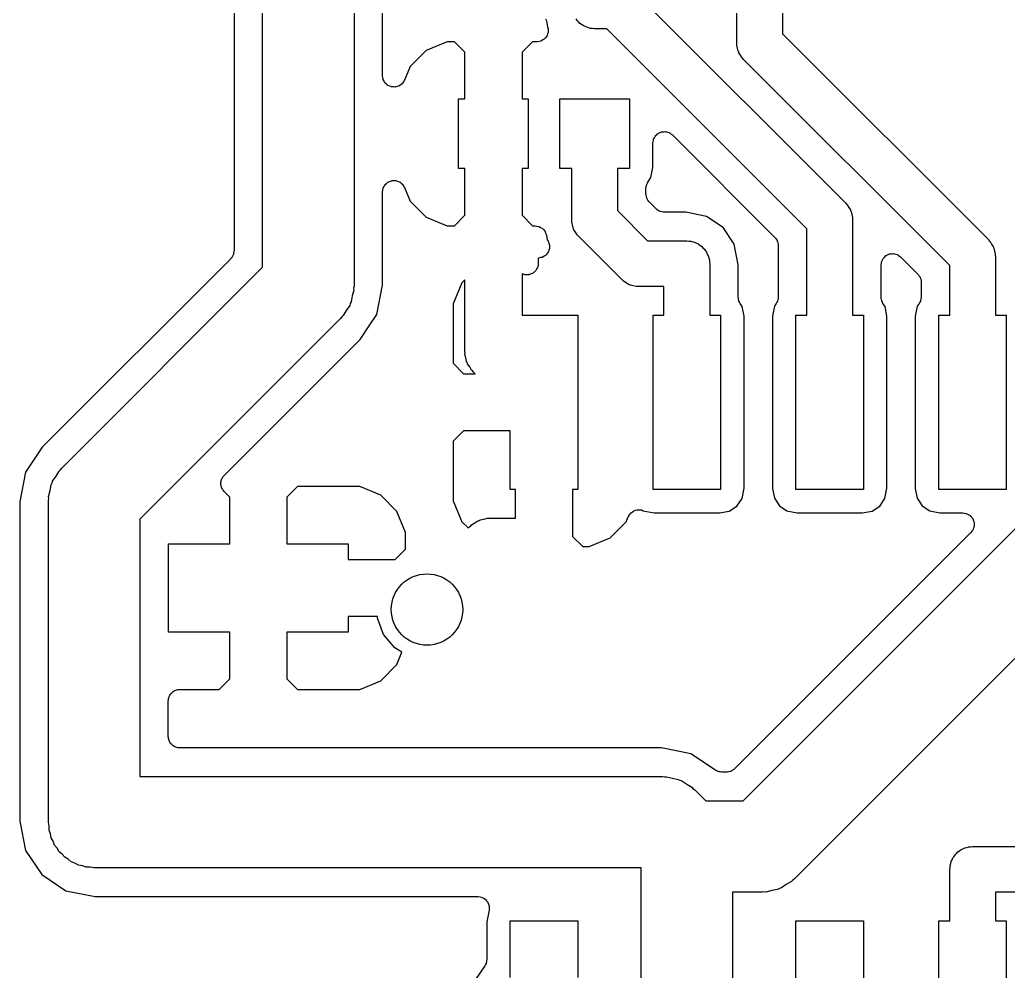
# Model space of a CAD drawing. Extents: x 51 to 137, y -158 to -25.
# Drawn here: x 87.03 to 95.82, y -106.9 to -98.44 of the extents above; entities that cross this region are included whole.
import ezdxf

# ---------------------------------------------------------------- set-up
doc = ezdxf.new("R2010")
doc.units = 0
doc.header["$MEASUREMENT"] = 0
doc.layers.add('BLACK', color=7, linetype='CONTINUOUS')

msp = doc.modelspace()

# ---------------------------------------------------------------- linework, layer by layer
at = {"layer": 'Black'}
for p, q in [((88.9378, -89.436), (88.9378, -100.49)), ((89.1918, -100.638), (89.1918, -89.426)), ((90.0046, -92.644), (90.0046, -100.806)), ((93.8145, -97.6259), (93.8145, -98.5614)), ((93.4081, -98.6456), (93.4081, -97.7101)), ((90.2586, -98.9349), (90.2586, -98.0625)), ((92.4791, -98.1699), (94.3777, -100.069)), ((91.7087, -98.4304), (91.7147, -98.4459)), ((91.9879, -98.4442), (91.9791, -98.4288)), ((91.7147, -98.4459), (91.7254, -98.4997)), ((91.7254, -98.4997), (91.7289, -98.5076)), ((91.7289, -98.5076), (91.7291, -98.5109)), ((91.7291, -98.5109), (91.7302, -98.5141)), ((91.7302, -98.5141), (91.7302, -98.5284)), ((92.0016, -98.4556), (91.9879, -98.4442)), ((92.013, -98.4693), (92.0016, -98.4556)), ((92.0284, -98.4781), (92.013, -98.4693)), ((92.042, -98.4896), (92.0284, -98.4781)), ((92.0587, -98.4957), (92.042, -98.4896)), ((92.0741, -98.5045), (92.0587, -98.4957)), ((92.0916, -98.5076), (92.0741, -98.5045)), ((92.1083, -98.5137), (92.0916, -98.5076)), ((92.1261, -98.5137), (92.1083, -98.5137)), ((92.1436, -98.5168), (92.1261, -98.5137)), ((92.2512, -98.5168), (92.1436, -98.5168)), ((94.0308, -100.296), (92.2512, -98.5168)), ((91.6977, -98.607), (91.6955, -98.6095)), ((91.7004, -98.6051), (91.6977, -98.607)), ((91.7089, -98.5935), (91.7004, -98.6051)), ((91.7182, -98.5825), (91.7089, -98.5935)), ((91.7193, -98.5794), (91.7182, -98.5825)), ((91.7213, -98.5767), (91.7193, -98.5794)), ((91.7253, -98.5629), (91.7213, -98.5767)), ((91.7302, -98.5494), (91.7253, -98.5629)), ((91.7302, -98.5284), (91.7312, -98.5428)), ((91.7312, -98.5428), (91.7302, -98.546)), ((91.7302, -98.546), (91.7302, -98.5494)), ((93.8145, -98.5614), (95.6477, -100.395)), ((90.8335, -98.6333), (90.6468, -98.7107)), ((90.8975, -98.6333), (90.8335, -98.6333)), ((90.9904, -98.7262), (90.8975, -98.6333)), ((91.5913, -98.6333), (91.4984, -98.7262)), ((91.6302, -98.6333), (91.5913, -98.6333)), ((91.6335, -98.6327), (91.6302, -98.6333)), ((91.6368, -98.6331), (91.6335, -98.6327)), ((91.6508, -98.6297), (91.6368, -98.6331)), ((91.6649, -98.6272), (91.6508, -98.6297)), ((91.6678, -98.6255), (91.6649, -98.6272)), ((91.6711, -98.6247), (91.6678, -98.6255)), ((91.6831, -98.6167), (91.6711, -98.6247)), ((91.6955, -98.6095), (91.6831, -98.6167)), ((93.4097, -98.6544), (93.4081, -98.6456)), ((93.4089, -98.6633), (93.4097, -98.6544)), ((93.4157, -98.6889), (93.4089, -98.6633)), ((93.4204, -98.7151), (93.4157, -98.6889)), ((90.6468, -98.7107), (90.5039, -98.8536)), ((90.9904, -99.1413), (90.9904, -98.7262)), ((91.4984, -98.7262), (91.4984, -99.1413)), ((93.4248, -98.7228), (93.4204, -98.7151)), ((93.4271, -98.7315), (93.4248, -98.7228)), ((93.4424, -98.7532), (93.4271, -98.7315)), ((93.4556, -98.7762), (93.4424, -98.7532)), ((93.4625, -98.782), (93.4556, -98.7762)), ((93.4676, -98.7893), (93.4625, -98.782)), ((90.5039, -98.8536), (90.4541, -98.9738)), ((95.3008, -100.622), (93.4676, -98.7893)), ((90.2613, -98.9502), (90.2586, -98.9349)), ((90.2633, -98.9655), (90.2613, -98.9502)), ((90.2643, -98.9675), (90.2633, -98.9655)), ((90.2647, -98.9697), (90.2643, -98.9675)), ((90.2725, -98.9831), (90.2647, -98.9697)), ((90.2796, -98.9968), (90.2725, -98.9831)), ((90.2812, -98.9983), (90.2796, -98.9968)), ((90.2824, -99.0002), (90.2812, -98.9983)), ((90.2942, -99.0102), (90.2824, -99.0002)), ((90.3056, -99.0206), (90.2942, -99.0102)), ((90.3077, -99.0215), (90.3056, -99.0206)), ((90.3094, -99.0229), (90.3077, -99.0215)), ((90.3239, -99.0282), (90.3094, -99.0229)), ((90.3382, -99.0341), (90.3239, -99.0282)), ((90.3404, -99.0342), (90.3382, -99.0341)), ((90.3426, -99.035), (90.3404, -99.0342)), ((90.358, -99.035), (90.3426, -99.035)), ((90.3735, -99.0357), (90.358, -99.035)), ((90.3756, -99.035), (90.3735, -99.0357)), ((90.3778, -99.035), (90.3756, -99.035)), ((90.3924, -99.0297), (90.3778, -99.035)), ((90.4071, -99.0251), (90.3924, -99.0297)), ((90.4089, -99.0237), (90.4071, -99.0251)), ((90.411, -99.0229), (90.4089, -99.0237)), ((90.4228, -99.013), (90.411, -99.0229)), ((90.4351, -99.0036), (90.4228, -99.013)), ((90.4363, -99.0017), (90.4351, -99.0036)), ((90.438, -99.0002), (90.4363, -99.0017)), ((90.4458, -98.9869), (90.438, -99.0002)), ((90.4541, -98.9738), (90.4458, -98.9869)), ((90.9345, -99.7611), (90.9345, -99.1413)), ((90.9345, -99.1413), (90.9904, -99.1413)), ((91.4984, -99.1413), (91.5543, -99.1413)), ((91.5543, -99.1413), (91.5543, -99.7611)), ((91.8337, -99.7611), (91.8337, -99.1413)), ((91.8337, -99.1413), (92.4535, -99.1413)), ((92.4535, -99.1413), (92.4535, -99.7611)), ((92.6688, -99.4979), (92.6754, -99.4864)), ((92.6754, -99.4864), (92.681, -99.4744)), ((92.681, -99.4744), (92.6842, -99.4713)), ((92.6842, -99.4713), (92.6864, -99.4674)), ((92.6864, -99.4674), (92.6966, -99.4589)), ((92.6966, -99.4589), (92.706, -99.4495)), ((92.706, -99.4495), (92.71, -99.4476)), ((92.71, -99.4476), (92.7134, -99.4447)), ((92.7134, -99.4447), (92.7259, -99.4402)), ((92.7259, -99.4402), (92.7379, -99.4346)), ((92.7379, -99.4346), (92.7424, -99.4342)), ((92.7424, -99.4342), (92.7466, -99.4326)), ((92.7466, -99.4326), (92.7599, -99.4326)), ((92.7599, -99.4326), (92.7731, -99.4315)), ((92.7731, -99.4315), (92.7774, -99.4326)), ((92.7774, -99.4326), (92.7819, -99.4326)), ((92.7819, -99.4326), (92.7943, -99.4372)), ((92.7943, -99.4372), (92.8072, -99.4406)), ((92.8072, -99.4406), (92.8108, -99.4432)), ((92.8108, -99.4432), (92.815, -99.4447)), ((92.815, -99.4447), (92.8252, -99.4532)), ((92.8252, -99.4532), (92.8361, -99.4609)), ((92.8361, -99.4609), (93.747, -100.372)), ((92.6626, -99.5327), (92.6649, -99.5196)), ((92.6626, -99.751), (92.6626, -99.5327)), ((92.6649, -99.5196), (92.6661, -99.5064)), ((92.6661, -99.5064), (92.668, -99.5023)), ((92.668, -99.5023), (92.6688, -99.4979)), ((92.6446, -99.841), (92.6626, -99.751)), ((90.9904, -99.7611), (90.9345, -99.7611)), ((90.9904, -100.176), (90.9904, -99.7611)), ((91.5543, -99.7611), (91.4984, -99.7611)), ((91.4984, -99.7611), (91.4984, -100.176)), ((91.9404, -99.7611), (91.8337, -99.7611)), ((91.9404, -100.219), (91.9404, -99.7611)), ((92.4535, -99.7611), (92.3468, -99.7611)), ((92.3468, -99.7611), (92.3468, -100.134)), ((90.2647, -99.9327), (90.2725, -99.9193)), ((90.2725, -99.9193), (90.2796, -99.9056)), ((90.2796, -99.9056), (90.2812, -99.9041)), ((90.2812, -99.9041), (90.2824, -99.9022)), ((90.2824, -99.9022), (90.2942, -99.8922)), ((90.2942, -99.8922), (90.3056, -99.8818)), ((90.3056, -99.8818), (90.3077, -99.8809)), ((90.3077, -99.8809), (90.3094, -99.8795)), ((90.3094, -99.8795), (90.3239, -99.8742)), ((90.3239, -99.8742), (90.3382, -99.8683)), ((90.3382, -99.8683), (90.3404, -99.8682)), ((90.3404, -99.8682), (90.3426, -99.8674)), ((90.3426, -99.8674), (90.358, -99.8674)), ((90.358, -99.8674), (90.3735, -99.8667)), ((90.3735, -99.8667), (90.3756, -99.8674)), ((90.3756, -99.8674), (90.3778, -99.8674)), ((90.3778, -99.8674), (90.3924, -99.8727)), ((90.3924, -99.8727), (90.4071, -99.8773)), ((90.4071, -99.8773), (90.4089, -99.8787)), ((90.4089, -99.8787), (90.411, -99.8795)), ((90.411, -99.8795), (90.4228, -99.8894)), ((90.4228, -99.8894), (90.4351, -99.8988)), ((90.4351, -99.8988), (90.4363, -99.9007)), ((90.4363, -99.9007), (90.438, -99.9022)), ((90.438, -99.9022), (90.4458, -99.9155)), ((90.4458, -99.9155), (90.4541, -99.9286)), ((92.6008, -99.9369), (92.603, -99.9247)), ((92.603, -99.9247), (92.6038, -99.9123)), ((92.6038, -99.9123), (92.606, -99.9074)), ((92.606, -99.9074), (92.6069, -99.9022)), ((92.6069, -99.9022), (92.6131, -99.8914)), ((92.6131, -99.8914), (92.6182, -99.8801)), ((92.6182, -99.8801), (92.6446, -99.841)), ((90.2586, -99.9675), (90.2613, -99.9522)), ((90.2586, -100.796), (90.2586, -99.9675)), ((90.2613, -99.9522), (90.2633, -99.9369)), ((90.2633, -99.9369), (90.2643, -99.9349)), ((90.2643, -99.9349), (90.2647, -99.9327)), ((90.4541, -99.9286), (90.5039, -100.049)), ((92.6008, -99.9871), (92.6008, -99.9369)), ((92.6016, -99.9915), (92.6008, -99.9871)), ((92.6012, -99.996), (92.6016, -99.9915)), ((92.6046, -100.009), (92.6012, -99.996)), ((92.6069, -100.022), (92.6046, -100.009)), ((90.5039, -100.049), (90.6468, -100.192)), ((92.6092, -100.026), (92.6069, -100.022)), ((92.6103, -100.03), (92.6092, -100.026)), ((92.6179, -100.041), (92.6103, -100.03)), ((92.6246, -100.052), (92.6179, -100.041)), ((92.628, -100.055), (92.6246, -100.052)), ((92.6306, -100.059), (92.628, -100.055)), ((92.691, -100.119), (92.6306, -100.059)), ((94.3777, -100.069), (94.3828, -100.076)), ((94.3828, -100.076), (94.3897, -100.082)), ((94.3897, -100.082), (94.4029, -100.105)), ((90.8975, -100.269), (90.9904, -100.176)), ((91.4984, -100.176), (91.5913, -100.269)), ((92.3468, -100.134), (92.6156, -100.403)), ((92.6947, -100.122), (92.691, -100.119)), ((92.6976, -100.125), (92.6947, -100.122)), ((92.709, -100.132), (92.6976, -100.125)), ((92.7199, -100.14), (92.709, -100.132)), ((92.7242, -100.141), (92.7199, -100.14)), ((92.7281, -100.143), (92.7242, -100.141)), ((92.7412, -100.145), (92.7281, -100.143)), ((92.754, -100.149), (92.7412, -100.145)), ((92.7585, -100.148), (92.754, -100.149)), ((92.7629, -100.149), (92.7585, -100.148)), ((92.954, -100.149), (92.7629, -100.149)), ((93.1382, -100.186), (92.954, -100.149)), ((93.2859, -100.285), (93.1382, -100.186)), ((94.4029, -100.105), (94.4182, -100.126)), ((94.4182, -100.126), (94.4205, -100.135)), ((94.4205, -100.135), (94.4249, -100.143)), ((94.4249, -100.143), (94.4296, -100.169)), ((94.4296, -100.169), (94.4364, -100.194)), ((90.6468, -100.192), (90.8335, -100.269)), ((90.8335, -100.269), (90.8975, -100.269)), ((91.5913, -100.269), (91.615, -100.269)), ((91.615, -100.269), (91.6314, -100.272)), ((91.6314, -100.272), (91.6477, -100.274)), ((91.6477, -100.274), (91.6487, -100.275)), ((91.6487, -100.275), (91.6498, -100.275)), ((91.6498, -100.275), (91.6641, -100.283)), ((91.942, -100.227), (91.9404, -100.219)), ((91.9412, -100.236), (91.942, -100.227)), ((91.948, -100.262), (91.9412, -100.236)), ((91.9527, -100.288), (91.948, -100.262)), ((94.4364, -100.194), (94.4356, -100.203)), ((94.4356, -100.203), (94.4372, -100.212)), ((94.4372, -100.212), (94.4372, -101.064)), ((91.6641, -100.283), (91.6786, -100.291)), ((91.6786, -100.291), (91.6794, -100.292)), ((91.6794, -100.292), (91.6804, -100.293)), ((91.6804, -100.293), (91.691, -100.306)), ((91.691, -100.306), (91.7019, -100.318)), ((91.7019, -100.318), (91.7023, -100.319)), ((91.7023, -100.319), (91.703, -100.32)), ((91.703, -100.32), (91.7087, -100.335)), ((91.7087, -100.335), (91.7147, -100.351)), ((91.7147, -100.351), (91.723, -100.393)), ((91.9571, -100.296), (91.9527, -100.288)), ((91.9594, -100.304), (91.9571, -100.296)), ((91.9747, -100.326), (91.9594, -100.304)), ((91.9879, -100.349), (91.9747, -100.326)), ((91.9948, -100.355), (91.9879, -100.349)), ((91.9999, -100.362), (91.9948, -100.355)), ((92.3877, -100.75), (91.9999, -100.362)), ((93.3846, -100.432), (93.2859, -100.285)), ((94.0308, -101.064), (94.0308, -100.296)), ((91.723, -100.393), (91.7264, -100.398)), ((91.7264, -100.398), (91.7278, -100.401)), ((91.7278, -100.401), (91.7299, -100.403)), ((91.7299, -100.403), (91.7348, -100.417)), ((91.7348, -100.417), (91.7406, -100.43)), ((91.7406, -100.43), (91.7408, -100.434)), ((91.7408, -100.434), (91.742, -100.437)), ((91.742, -100.437), (91.742, -100.451)), ((91.742, -100.451), (91.7429, -100.465)), ((92.6156, -100.403), (92.964, -100.403)), ((92.964, -100.403), (92.9815, -100.406)), ((92.9815, -100.406), (92.9993, -100.406)), ((92.9993, -100.406), (93.016, -100.412)), ((93.016, -100.412), (93.0335, -100.415)), ((93.0335, -100.415), (93.0489, -100.424)), ((93.0489, -100.424), (93.0656, -100.43)), ((93.0656, -100.43), (93.0792, -100.442)), ((93.0792, -100.442), (93.0946, -100.451)), ((93.0946, -100.451), (93.106, -100.464)), ((93.4212, -100.616), (93.3846, -100.432)), ((93.747, -100.372), (93.7496, -100.375)), ((93.7496, -100.375), (93.753, -100.378)), ((93.753, -100.378), (93.7597, -100.39)), ((93.7597, -100.39), (93.7673, -100.401)), ((93.7673, -100.401), (93.7684, -100.405)), ((93.7684, -100.405), (93.7707, -100.409)), ((93.7707, -100.409), (93.773, -100.422)), ((93.773, -100.422), (93.7764, -100.435)), ((93.7764, -100.435), (93.776, -100.439)), ((93.776, -100.439), (93.7768, -100.444)), ((93.7768, -100.444), (93.7768, -100.903)), ((95.6477, -100.395), (95.6528, -100.402)), ((95.6528, -100.402), (95.6597, -100.408)), ((95.6597, -100.408), (95.6729, -100.431)), ((95.6729, -100.431), (95.6882, -100.452)), ((95.6882, -100.452), (95.6905, -100.461)), ((88.9283, -100.533), (88.9207, -100.544)), ((88.9294, -100.529), (88.9283, -100.533)), ((88.9317, -100.525), (88.9294, -100.529)), ((88.934, -100.512), (88.9317, -100.525)), ((88.9374, -100.499), (88.934, -100.512)), ((88.9378, -100.49), (88.937, -100.495)), ((88.937, -100.495), (88.9374, -100.499)), ((91.6948, -100.539), (91.6829, -100.547)), ((91.7072, -100.532), (91.6948, -100.539)), ((91.7094, -100.53), (91.7072, -100.532)), ((91.7122, -100.528), (91.7094, -100.53)), ((91.7207, -100.516), (91.7122, -100.528)), ((91.7299, -100.505), (91.7207, -100.516)), ((91.7311, -100.502), (91.7299, -100.505)), ((91.7331, -100.499), (91.7311, -100.502)), ((91.7371, -100.485), (91.7331, -100.499)), ((91.742, -100.472), (91.7371, -100.485)), ((91.7429, -100.465), (91.742, -100.469)), ((91.742, -100.469), (91.742, -100.472)), ((93.106, -100.464), (93.1197, -100.476)), ((93.1197, -100.476), (93.1285, -100.491)), ((93.1285, -100.491), (93.14, -100.505)), ((93.14, -100.505), (93.1461, -100.522)), ((93.1461, -100.522), (93.1549, -100.537)), ((93.1549, -100.537), (93.158, -100.554)), ((94.7251, -100.544), (94.7345, -100.534)), ((94.7345, -100.534), (94.7386, -100.532)), ((94.7386, -100.532), (94.742, -100.529)), ((94.742, -100.529), (94.7545, -100.525)), ((94.7545, -100.525), (94.7665, -100.519)), ((94.7665, -100.519), (94.771, -100.519)), ((94.771, -100.519), (94.7752, -100.517)), ((94.7752, -100.517), (94.7884, -100.517)), ((94.7884, -100.517), (94.8017, -100.516)), ((94.8017, -100.516), (94.806, -100.517)), ((94.806, -100.517), (94.8104, -100.517)), ((94.8104, -100.517), (94.8229, -100.522)), ((94.8229, -100.522), (94.8357, -100.525)), ((94.8357, -100.525), (94.8394, -100.528)), ((94.8394, -100.528), (94.8436, -100.529)), ((94.8436, -100.529), (94.8538, -100.538)), ((94.8538, -100.538), (94.8646, -100.546)), ((95.6905, -100.461), (95.6949, -100.469)), ((95.6949, -100.469), (95.6996, -100.495)), ((95.6996, -100.495), (95.7064, -100.521)), ((95.7064, -100.521), (95.7056, -100.529)), ((95.7056, -100.529), (95.7072, -100.538)), ((95.7072, -100.538), (95.7072, -101.064)), ((88.908, -100.562), (87.2333, -102.237)), ((88.9106, -100.558), (88.908, -100.562)), ((88.914, -100.556), (88.9106, -100.558)), ((88.9207, -100.544), (88.914, -100.556)), ((91.6397, -100.63), (91.6378, -100.635)), ((91.6409, -100.617), (91.6397, -100.63)), ((91.6432, -100.604), (91.6409, -100.617)), ((91.6452, -100.555), (91.6432, -100.556)), ((91.6432, -100.556), (91.6432, -100.604)), ((91.6486, -100.556), (91.6452, -100.555)), ((91.6625, -100.552), (91.6486, -100.556)), ((91.6767, -100.55), (91.6625, -100.552)), ((91.6796, -100.548), (91.6767, -100.55)), ((91.6829, -100.547), (91.6796, -100.548)), ((93.158, -100.554), (93.1641, -100.571)), ((93.1641, -100.571), (93.1641, -100.589)), ((93.1641, -100.589), (93.1672, -100.606)), ((93.1672, -100.606), (93.1672, -101.064)), ((93.4212, -100.903), (93.4212, -100.616)), ((94.6912, -100.617), (94.6935, -100.604)), ((94.6912, -100.903), (94.6912, -100.617)), ((94.6935, -100.604), (94.6947, -100.591)), ((94.6947, -100.591), (94.6966, -100.587)), ((94.6966, -100.587), (94.6973, -100.583)), ((94.6973, -100.583), (94.704, -100.571)), ((94.704, -100.571), (94.7096, -100.559)), ((94.7096, -100.559), (94.7127, -100.556)), ((94.7127, -100.556), (94.715, -100.552)), ((94.715, -100.552), (94.7251, -100.544)), ((94.8646, -100.546), (95.017, -100.698)), ((95.3008, -101.064), (95.3008, -100.622)), ((87.4058, -102.424), (89.1918, -100.638)), ((91.4987, -100.696), (91.4984, -100.696)), ((91.4984, -100.696), (91.4984, -101.064)), ((91.5115, -100.7), (91.4987, -100.696)), ((91.524, -100.704), (91.5115, -100.7)), ((91.5284, -100.704), (91.524, -100.704)), ((91.5327, -100.705), (91.5284, -100.704)), ((91.546, -100.704), (91.5327, -100.705)), ((91.5592, -100.704), (91.546, -100.704)), ((91.5634, -100.703), (91.5592, -100.704)), ((91.5679, -100.702), (91.5634, -100.703)), ((91.5799, -100.697), (91.5679, -100.702)), ((91.5924, -100.692), (91.5799, -100.697)), ((91.5958, -100.689), (91.5924, -100.692)), ((91.5999, -100.687), (91.5958, -100.689)), ((91.6093, -100.678), (91.5999, -100.687)), ((91.6194, -100.669), (91.6093, -100.678)), ((91.6217, -100.666), (91.6194, -100.669)), ((91.6248, -100.662), (91.6217, -100.666)), ((91.6304, -100.65), (91.6248, -100.662)), ((91.6371, -100.639), (91.6304, -100.65)), ((91.6378, -100.635), (91.6371, -100.639)), ((95.017, -100.698), (95.0196, -100.702)), ((95.0196, -100.702), (95.023, -100.704)), ((95.023, -100.704), (95.0297, -100.716)), ((95.0297, -100.716), (95.0373, -100.727)), ((90.0046, -100.806), (90.0015, -100.824)), ((90.2065, -101.058), (90.2586, -100.796)), ((90.9636, -100.776), (90.8863, -100.963)), ((90.9904, -100.749), (90.9636, -100.776)), ((90.9904, -101.389), (90.9904, -100.749)), ((92.395, -100.755), (92.3877, -100.75)), ((92.4008, -100.762), (92.395, -100.755)), ((92.4238, -100.775), (92.4008, -100.762)), ((92.4455, -100.791), (92.4238, -100.775)), ((92.4542, -100.793), (92.4455, -100.791)), ((92.4619, -100.797), (92.4542, -100.793)), ((92.4881, -100.802), (92.4619, -100.797)), ((92.5137, -100.809), (92.4881, -100.802)), ((95.0373, -100.727), (95.0384, -100.731)), ((95.0384, -100.731), (95.0407, -100.735)), ((95.0407, -100.735), (95.043, -100.748)), ((95.043, -100.748), (95.0464, -100.761)), ((95.0464, -100.761), (95.046, -100.765)), ((95.046, -100.765), (95.0468, -100.77)), ((95.0468, -100.77), (95.0468, -100.903)), ((89.9893, -100.893), (89.9801, -100.945)), ((90.0031, -100.841), (89.9893, -100.893)), ((90.0015, -100.824), (90.0031, -100.841)), ((92.5226, -100.808), (92.5137, -100.809)), ((92.5314, -100.81), (92.5226, -100.808)), ((92.7608, -100.81), (92.5314, -100.81)), ((92.7608, -101.064), (92.7608, -100.81)), ((89.9665, -100.978), (89.9361, -101.021)), ((89.9712, -100.96), (89.9665, -100.978)), ((89.9801, -100.945), (89.9712, -100.96)), ((90.8863, -100.963), (90.8863, -101.492)), ((93.4232, -100.915), (93.4212, -100.903)), ((93.4239, -100.927), (93.4232, -100.915)), ((93.4263, -100.932), (93.4239, -100.927)), ((93.4273, -100.938), (93.4263, -100.932)), ((93.4332, -100.948), (93.4273, -100.938)), ((93.4379, -100.959), (93.4332, -100.948)), ((93.456, -100.987), (93.4379, -100.959)), ((93.7594, -100.96), (93.7431, -100.984)), ((93.7645, -100.949), (93.7594, -100.96)), ((93.7707, -100.938), (93.7645, -100.949)), ((93.7716, -100.933), (93.7707, -100.938)), ((93.7738, -100.928), (93.7716, -100.933)), ((93.7746, -100.915), (93.7738, -100.928)), ((93.7768, -100.903), (93.7746, -100.915)), ((94.6932, -100.915), (94.6912, -100.903)), ((94.6939, -100.927), (94.6932, -100.915)), ((94.6963, -100.932), (94.6939, -100.927)), ((94.6973, -100.938), (94.6963, -100.932)), ((94.7032, -100.948), (94.6973, -100.938)), ((94.7079, -100.959), (94.7032, -100.948)), ((94.726, -100.987), (94.7079, -100.959)), ((95.0294, -100.96), (95.0131, -100.984)), ((95.0345, -100.949), (95.0294, -100.96)), ((95.0407, -100.938), (95.0345, -100.949)), ((95.0416, -100.933), (95.0407, -100.938)), ((95.0438, -100.928), (95.0416, -100.933)), ((95.0446, -100.915), (95.0438, -100.928)), ((95.0468, -100.903), (95.0446, -100.915)), ((89.9095, -101.067), (89.8958, -101.079)), ((89.9361, -101.021), (89.9095, -101.067)), ((90.1395, -101.158), (90.2065, -101.058)), ((91.4984, -101.064), (91.9937, -101.064)), ((91.9937, -101.064), (91.9937, -102.613)), ((92.6643, -102.613), (92.6643, -101.064)), ((92.6643, -101.064), (92.7608, -101.064)), ((93.1672, -101.064), (93.2637, -101.064)), ((93.2637, -101.064), (93.2637, -102.613)), ((93.4729, -101.074), (93.456, -100.987)), ((93.7431, -100.984), (93.7251, -101.074)), ((93.9343, -102.613), (93.9343, -101.064)), ((93.9343, -101.064), (94.0308, -101.064)), ((94.4372, -101.064), (94.5337, -101.064)), ((94.5337, -101.064), (94.5337, -102.613)), ((94.7429, -101.074), (94.726, -100.987)), ((95.0131, -100.984), (94.9951, -101.074)), ((95.2043, -102.613), (95.2043, -101.064)), ((95.2043, -101.064), (95.3008, -101.064)), ((95.7072, -101.064), (95.8037, -101.064)), ((95.8037, -101.064), (95.8037, -102.613)), ((89.8856, -101.093), (88.0996, -102.879)), ((89.8958, -101.079), (89.8856, -101.093)), ((93.4729, -102.603), (93.4729, -101.074)), ((93.7251, -101.074), (93.7251, -102.604)), ((94.7429, -102.603), (94.7429, -101.074)), ((94.9951, -101.074), (94.9951, -102.604)), ((90.0581, -101.28), (90.1395, -101.158)), ((89.4189, -101.919), (90.0581, -101.28)), ((90.9923, -101.4), (90.9904, -101.389)), ((90.9914, -101.411), (90.9923, -101.4)), ((91, -101.443), (90.9914, -101.411)), ((90.8863, -101.492), (90.9792, -101.585)), ((91.0057, -101.476), (91, -101.443)), ((91.0113, -101.486), (91.0057, -101.476)), ((91.0142, -101.496), (91.0113, -101.486)), ((91.0332, -101.524), (91.0142, -101.496)), ((90.9792, -101.585), (91.0808, -101.585)), ((91.0498, -101.552), (91.0332, -101.524)), ((91.0584, -101.559), (91.0498, -101.552)), ((91.0648, -101.569), (91.0584, -101.559)), ((91.0808, -101.585), (91.0648, -101.569)), ((88.8505, -102.488), (89.4189, -101.919)), ((90.9792, -102.093), (90.8863, -102.185)), ((91.3943, -102.093), (90.9792, -102.093)), ((91.3943, -102.613), (91.3943, -102.093)), ((90.8863, -102.185), (90.8863, -102.714)), ((87.2333, -102.237), (87.0849, -102.459)), ((87.0849, -102.459), (87.0328, -102.721)), ((87.3553, -102.496), (87.3819, -102.45)), ((87.3819, -102.45), (87.3956, -102.438)), ((87.3956, -102.438), (87.4058, -102.424)), ((87.3113, -102.572), (87.3202, -102.556)), ((87.3202, -102.556), (87.3249, -102.539)), ((87.3249, -102.539), (87.3553, -102.496)), ((88.8211, -102.551), (88.8234, -102.542)), ((88.8219, -102.559), (88.8211, -102.551)), ((88.8211, -102.568), (88.8219, -102.559)), ((88.8234, -102.542), (88.8242, -102.533)), ((88.8242, -102.533), (88.8279, -102.525)), ((88.8279, -102.525), (88.8302, -102.516)), ((88.8302, -102.516), (88.8353, -102.509)), ((88.8353, -102.509), (88.8391, -102.501)), ((88.8391, -102.501), (88.8454, -102.495)), ((88.8454, -102.495), (88.8505, -102.488)), ((87.2883, -102.675), (87.3021, -102.624)), ((87.3021, -102.624), (87.3113, -102.572)), ((88.8234, -102.577), (88.8211, -102.568)), ((88.8242, -102.586), (88.8234, -102.577)), ((88.8279, -102.594), (88.8242, -102.586)), ((88.8302, -102.602), (88.8279, -102.594)), ((88.8353, -102.61), (88.8302, -102.602)), ((88.8391, -102.618), (88.8353, -102.61)), ((88.8454, -102.624), (88.8391, -102.618)), ((88.8505, -102.631), (88.8454, -102.624)), ((88.9, -102.681), (88.8505, -102.631)), ((89.5009, -102.588), (89.408, -102.681)), ((90.0551, -102.588), (89.5009, -102.588)), ((90.2419, -102.665), (90.0551, -102.588)), ((91.44, -102.613), (91.3943, -102.613)), ((91.44, -102.868), (91.44, -102.613)), ((91.9937, -102.613), (91.948, -102.613)), ((91.948, -102.613), (91.948, -103.031)), ((93.2637, -102.613), (92.6643, -102.613)), ((93.4548, -102.693), (93.4729, -102.603)), ((93.7251, -102.604), (93.742, -102.69)), ((94.5337, -102.613), (93.9343, -102.613)), ((94.7248, -102.693), (94.7429, -102.603)), ((94.9951, -102.604), (95.012, -102.69)), ((95.8037, -102.613), (95.2043, -102.613)), ((87.0328, -102.721), (87.0328, -105.562)), ((87.2868, -102.711), (87.2899, -102.693)), ((87.2868, -105.572), (87.2868, -102.711)), ((87.2899, -102.693), (87.2883, -102.675)), ((88.9, -103.096), (88.9, -102.681)), ((89.408, -102.681), (89.408, -103.096)), ((90.3848, -102.808), (90.2419, -102.665)), ((90.8863, -102.714), (90.9636, -102.901)), ((93.4093, -102.761), (93.4548, -102.693)), ((93.464, -105.382), (96.139, -102.707)), ((93.742, -102.69), (93.7869, -102.759)), ((94.6793, -102.761), (94.7248, -102.693)), ((95.012, -102.69), (95.0569, -102.759)), ((90.4621, -102.995), (90.3848, -102.808)), ((92.4532, -102.84), (92.462, -102.826)), ((92.462, -102.826), (92.4631, -102.825)), ((92.4631, -102.825), (92.4638, -102.824)), ((92.4638, -102.824), (92.477, -102.815)), ((92.477, -102.815), (92.49, -102.805)), ((92.49, -102.805), (92.4913, -102.804)), ((92.4913, -102.804), (92.4924, -102.804)), ((92.4924, -102.804), (92.5081, -102.799)), ((92.5081, -102.799), (92.5236, -102.794)), ((92.5236, -102.794), (92.525, -102.794)), ((92.525, -102.794), (92.5263, -102.794)), ((92.5263, -102.794), (92.5426, -102.795)), ((92.5426, -102.795), (92.5589, -102.796)), ((92.5589, -102.796), (92.5601, -102.796)), ((92.5601, -102.796), (92.5615, -102.796)), ((92.5615, -102.796), (92.5757, -102.803)), ((92.5757, -102.803), (92.6744, -102.822)), ((92.6744, -102.822), (93.254, -102.822)), ((93.254, -102.822), (93.3409, -102.806)), ((93.3409, -102.806), (93.4093, -102.761)), ((93.7869, -102.759), (93.8544, -102.804)), ((93.8544, -102.804), (93.9444, -102.822)), ((93.9444, -102.822), (94.524, -102.822)), ((94.524, -102.822), (94.6109, -102.806)), ((94.6109, -102.806), (94.6793, -102.761)), ((95.0569, -102.759), (95.1244, -102.804)), ((95.1244, -102.804), (95.2144, -102.822)), ((95.2144, -102.822), (95.4186, -102.822)), ((95.4186, -102.822), (95.4317, -102.825)), ((95.4317, -102.825), (95.4449, -102.826)), ((95.4449, -102.826), (95.4489, -102.828)), ((88.0996, -102.879), (88.0996, -105.166)), ((90.9636, -102.901), (91.0188, -102.956)), ((91.0493, -102.927), (91.0781, -102.91)), ((91.0781, -102.91), (91.1053, -102.891)), ((91.1053, -102.891), (91.116, -102.889)), ((91.116, -102.889), (91.1257, -102.883)), ((91.1257, -102.883), (91.1584, -102.877)), ((91.1584, -102.877), (91.1905, -102.869)), ((91.1905, -102.869), (91.2016, -102.87)), ((91.2016, -102.87), (91.2126, -102.868)), ((91.2126, -102.868), (91.44, -102.868)), ((92.2815, -103.044), (92.4244, -102.901)), ((92.4244, -102.901), (92.443, -102.856)), ((92.443, -102.856), (92.4438, -102.855)), ((92.4438, -102.855), (92.4441, -102.854)), ((92.4441, -102.854), (92.4532, -102.84)), ((95.4489, -102.828), (95.4533, -102.829)), ((95.4533, -102.829), (95.4648, -102.835)), ((95.4648, -102.835), (95.4769, -102.841)), ((95.4769, -102.841), (95.48, -102.844)), ((95.48, -102.844), (95.4839, -102.846)), ((95.4839, -102.846), (95.4924, -102.856)), ((95.4924, -102.856), (95.5018, -102.866)), ((95.5018, -102.866), (95.5037, -102.87)), ((95.5037, -102.87), (95.5066, -102.873)), ((95.5066, -102.873), (95.5111, -102.886)), ((95.5111, -102.886), (95.5167, -102.898)), ((95.5167, -102.898), (95.5171, -102.902)), ((95.5171, -102.902), (95.5187, -102.906)), ((95.5187, -102.906), (95.5187, -102.92)), ((90.4621, -103.143), (90.4621, -102.995)), ((91.0188, -102.956), (91.033, -102.942)), ((91.033, -102.942), (91.0421, -102.936)), ((91.0421, -102.936), (91.0493, -102.927)), ((95.4904, -102.996), (93.3885, -105.098)), ((95.4981, -102.985), (95.4904, -102.996)), ((95.5066, -102.975), (95.4981, -102.985)), ((95.5081, -102.971), (95.5066, -102.975)), ((95.5107, -102.967), (95.5081, -102.971)), ((95.5141, -102.954), (95.5107, -102.967)), ((95.5187, -102.942), (95.5141, -102.954)), ((95.5187, -102.92), (95.5198, -102.933)), ((95.5198, -102.933), (95.5187, -102.937)), ((95.5187, -102.937), (95.5187, -102.942)), ((91.948, -103.031), (92.0383, -103.121)), ((92.0948, -103.121), (92.2815, -103.044)), ((88.3539, -103.883), (88.3539, -103.096)), ((88.3539, -103.096), (88.9, -103.096)), ((89.408, -103.096), (89.9541, -103.096)), ((89.9541, -103.096), (89.9541, -103.236)), ((90.3692, -103.236), (90.4621, -103.143)), ((92.0383, -103.121), (92.0948, -103.121)), ((96.8328, -103.162), (93.9197, -106.075)), ((89.9541, -103.236), (90.3692, -103.236)), ((89.9541, -103.744), (89.9541, -103.883)), ((90.2141, -103.744), (89.9541, -103.744)), ((90.2141, -103.758), (90.2141, -103.744)), ((90.2671, -103.904), (90.2141, -103.758)), ((88.9, -103.883), (88.3539, -103.883)), ((88.9, -104.298), (88.9, -103.883)), ((89.9541, -103.883), (89.408, -103.883)), ((89.408, -103.883), (89.408, -104.298)), ((90.3667, -104.023), (90.2671, -103.904)), ((90.4309, -104.06), (90.3667, -104.023)), ((90.3848, -104.171), (90.4309, -104.06)), ((90.2419, -104.314), (90.3848, -104.171)), ((88.8071, -104.391), (88.9, -104.298)), ((89.408, -104.298), (89.5009, -104.391)), ((90.0551, -104.391), (90.2419, -104.314)), ((88.3976, -104.411), (88.4044, -104.405)), ((88.4044, -104.405), (88.4128, -104.402)), ((88.4128, -104.402), (88.4205, -104.397)), ((88.4205, -104.397), (88.4292, -104.396)), ((88.4292, -104.396), (88.4376, -104.393)), ((88.4376, -104.393), (88.4464, -104.393)), ((88.4464, -104.393), (88.4552, -104.391)), ((88.4552, -104.391), (88.8071, -104.391)), ((89.5009, -104.391), (90.0551, -104.391)), ((88.3536, -104.493), (88.3551, -104.484)), ((88.3536, -104.81), (88.3536, -104.493)), ((88.3551, -104.475), (88.3582, -104.467)), ((88.3551, -104.484), (88.3551, -104.475)), ((88.3582, -104.467), (88.3597, -104.458)), ((88.3597, -104.458), (88.3642, -104.45)), ((88.3642, -104.45), (88.3672, -104.442)), ((88.3672, -104.442), (88.3729, -104.435)), ((88.3729, -104.435), (88.3774, -104.428)), ((88.3774, -104.428), (88.3842, -104.422)), ((88.3842, -104.422), (88.3899, -104.415)), ((88.3899, -104.415), (88.3976, -104.411)), ((88.3551, -104.819), (88.3536, -104.81)), ((88.3551, -104.828), (88.3551, -104.819)), ((88.3582, -104.836), (88.3551, -104.828)), ((88.3597, -104.845), (88.3582, -104.836)), ((88.3642, -104.853), (88.3597, -104.845)), ((88.3672, -104.861), (88.3642, -104.853)), ((88.3729, -104.868), (88.3672, -104.861)), ((88.3774, -104.876), (88.3729, -104.868)), ((88.3842, -104.881), (88.3774, -104.876)), ((88.3899, -104.888), (88.3842, -104.881)), ((88.3976, -104.893), (88.3899, -104.888)), ((88.4044, -104.898), (88.3976, -104.893)), ((88.4128, -104.901), (88.4044, -104.898)), ((88.4205, -104.906), (88.4128, -104.901)), ((88.4292, -104.907), (88.4205, -104.906)), ((88.4376, -104.91), (88.4292, -104.907)), ((88.4464, -104.91), (88.4376, -104.91)), ((88.4552, -104.912), (88.4464, -104.91)), ((92.7384, -104.912), (88.4552, -104.912)), ((93.0004, -104.964), (92.7384, -104.912)), ((93.2194, -105.11), (93.0004, -104.964)), ((93.2306, -105.115), (93.2194, -105.11)), ((93.3705, -105.11), (93.3596, -105.118)), ((93.382, -105.104), (93.3705, -105.11)), ((93.3848, -105.1), (93.382, -105.104)), ((93.3885, -105.098), (93.3848, -105.1)), ((88.0996, -105.166), (92.7484, -105.166)), ((92.7484, -105.166), (92.766, -105.169)), ((92.766, -105.169), (92.7838, -105.168)), ((92.7838, -105.168), (92.8351, -105.181)), ((92.8351, -105.181), (92.8874, -105.191)), ((92.8874, -105.191), (92.9029, -105.199)), ((92.9029, -105.199), (92.9202, -105.204)), ((93.2411, -105.121), (93.2306, -105.115)), ((93.2466, -105.122), (93.2411, -105.121)), ((93.2517, -105.125), (93.2466, -105.122)), ((93.2639, -105.125), (93.2517, -105.125)), ((93.2759, -105.128), (93.2639, -105.125)), ((93.3167, -105.128), (93.2759, -105.128)), ((93.3211, -105.127), (93.3167, -105.128)), ((93.3255, -105.127), (93.3211, -105.127)), ((93.3383, -105.124), (93.3255, -105.127)), ((93.3514, -105.121), (93.3383, -105.124)), ((93.3553, -105.119), (93.3514, -105.121)), ((93.3596, -105.118), (93.3553, -105.119)), ((92.9202, -105.204), (92.9636, -105.235)), ((92.9636, -105.235), (93.0096, -105.261)), ((93.0096, -105.261), (93.0211, -105.275)), ((93.0211, -105.275), (93.0358, -105.285)), ((93.0358, -105.285), (93.1323, -105.382)), ((93.1323, -105.382), (93.464, -105.382)), ((87.0328, -105.562), (87.0849, -105.824)), ((87.293, -105.607), (87.2868, -105.572)), ((87.293, -105.643), (87.293, -105.607)), ((87.3051, -105.676), (87.293, -105.643)), ((87.3113, -105.711), (87.3051, -105.676)), ((87.3291, -105.742), (87.3113, -105.711)), ((87.3412, -105.776), (87.3291, -105.742)), ((87.3641, -105.803), (87.3412, -105.776)), ((87.3819, -105.834), (87.3641, -105.803)), ((95.3888, -105.827), (95.4024, -105.815)), ((95.4024, -105.815), (95.4191, -105.809)), ((95.4191, -105.809), (95.4345, -105.8)), ((95.4345, -105.8), (95.452, -105.797)), ((95.452, -105.797), (95.4687, -105.791)), ((95.4687, -105.791), (95.4865, -105.791)), ((95.4865, -105.791), (95.504, -105.788)), ((95.504, -105.788), (96.1113, -105.788)), ((87.0849, -105.824), (87.2276, -106.038)), ((87.4091, -105.856), (87.3819, -105.834)), ((87.432, -105.884), (87.4091, -105.856)), ((87.4628, -105.901), (87.432, -105.884)), ((87.49, -105.924), (87.4628, -105.901)), ((95.3219, -105.906), (95.328, -105.89)), ((95.328, -105.89), (95.3394, -105.876)), ((95.3394, -105.876), (95.3483, -105.861)), ((95.3483, -105.861), (95.362, -105.849)), ((95.362, -105.849), (95.3734, -105.836)), ((95.3734, -105.836), (95.3888, -105.827)), ((87.5234, -105.937), (87.49, -105.924)), ((87.5542, -105.954), (87.5234, -105.937)), ((87.5892, -105.96), (87.5542, -105.954)), ((87.6226, -105.973), (87.5892, -105.96)), ((87.6582, -105.973), (87.6226, -105.973)), ((87.6932, -105.979), (87.6582, -105.973)), ((92.5576, -105.979), (87.6932, -105.979)), ((92.5576, -109.205), (92.5576, -105.979)), ((95.3008, -105.991), (95.3039, -105.974)), ((95.3008, -106.449), (95.3008, -105.991)), ((95.3039, -105.956), (95.31, -105.939)), ((95.3039, -105.974), (95.3039, -105.956)), ((95.31, -105.939), (95.3131, -105.922)), ((95.3131, -105.922), (95.3219, -105.906)), ((87.2276, -106.038), (87.4412, -106.181)), ((93.9197, -106.075), (93.905, -106.086)), ((93.7868, -106.161), (93.7713, -106.17)), ((93.8041, -106.156), (93.7868, -106.161)), ((93.8475, -106.126), (93.8041, -106.156)), ((93.8935, -106.099), (93.8475, -106.126)), ((93.905, -106.086), (93.8935, -106.099)), ((87.4412, -106.181), (87.7032, -106.233)), ((87.7032, -106.233), (91.1064, -106.233)), ((91.1064, -106.233), (91.1076, -106.233)), ((91.1076, -106.233), (91.1088, -106.233)), ((91.1088, -106.233), (91.1249, -106.236)), ((91.1249, -106.236), (91.1412, -106.239)), ((91.1412, -106.239), (91.1422, -106.24)), ((91.1422, -106.24), (91.1434, -106.24)), ((91.1434, -106.24), (91.1575, -106.248)), ((91.1575, -106.248), (91.1717, -106.257)), ((93.6323, -106.194), (93.3704, -106.194)), ((93.3704, -106.194), (93.3704, -108.811)), ((93.6499, -106.191), (93.6323, -106.194)), ((93.6677, -106.193), (93.6499, -106.191)), ((93.719, -106.179), (93.6677, -106.193)), ((93.7713, -106.17), (93.719, -106.179)), ((96.0271, -106.194), (95.7072, -106.194)), ((95.7072, -106.194), (95.7072, -106.449)), ((91.1717, -106.257), (91.1725, -106.257)), ((91.1725, -106.257), (91.1735, -106.258)), ((91.1735, -106.258), (91.1838, -106.271)), ((91.1838, -106.271), (91.1944, -106.284)), ((91.1944, -106.284), (91.1948, -106.285)), ((91.1948, -106.285), (91.1956, -106.286)), ((91.1956, -106.286), (91.2009, -106.301)), ((91.2009, -106.301), (91.2065, -106.317)), ((91.2065, -106.317), (91.2065, -106.318)), ((91.2065, -106.318), (91.2069, -106.319)), ((91.2069, -106.319), (91.2065, -106.336)), ((91.2065, -106.336), (91.2065, -106.352)), ((91.206, -106.354), (91.1851, -106.459)), ((91.2061, -106.353), (91.206, -106.354)), ((91.2065, -106.352), (91.2061, -106.353)), ((91.1851, -106.459), (91.1851, -106.792)), ((91.3943, -106.952), (91.3943, -106.449)), ((91.3943, -106.449), (91.9937, -106.449)), ((91.9937, -106.449), (91.9937, -106.952)), ((93.9343, -107.998), (93.9343, -106.449)), ((93.9343, -106.449), (94.5337, -106.449)), ((94.5337, -106.449), (94.5337, -107.998)), ((95.2043, -107.998), (95.2043, -106.449)), ((95.2043, -106.449), (95.3008, -106.449)), ((95.7072, -106.449), (95.8037, -106.449)), ((95.8037, -106.449), (95.8037, -107.998)), ((91.168, -106.848), (91.0857, -106.971)), ((91.1729, -106.837), (91.168, -106.848)), ((91.179, -106.827), (91.1729, -106.837)), ((91.1799, -106.821), (91.179, -106.827)), ((91.1822, -106.816), (91.1799, -106.821)), ((91.183, -106.804), (91.1822, -106.816)), ((91.1851, -106.792), (91.183, -106.804))]:
    msp.add_line(p, q, dxfattribs=at)
msp.add_circle((90.6535, -103.681), 0.3175, dxfattribs=at)

doc.saveas('drawing.dxf')
